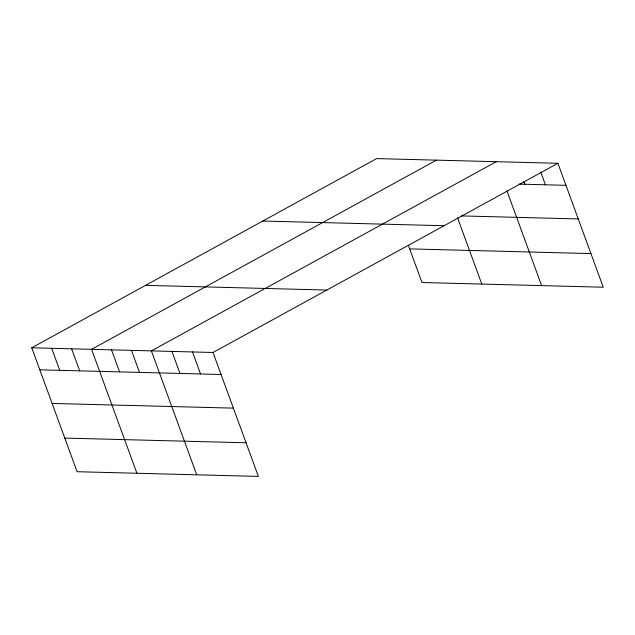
<?xml version="1.0" encoding="UTF-8"?>
<svg xmlns="http://www.w3.org/2000/svg" width="635" height="635" viewBox="0 0 635 635"><rect width="100%" height="100%" fill="white"/><g stroke="black" fill="none" stroke-linecap="round" stroke-linejoin="round"><path stroke-width="0.95" d="M31.75 347.782L213.019 352.488L258.374 476.409L77.097 471.71L31.75 347.782L376.626 158.591L557.903 163.29L603.25 287.218L421.981 282.512L408.337 245.245M436.451 160.139L91.567 349.337L136.922 473.258M496.268 161.695L151.392 350.885L196.739 474.813M213.019 352.488L557.903 163.29M519.001 184.102L565.96 185.325M461.566 215.916L578.271 218.948M262.819 221.028L444.087 225.727M409.67 248.888L590.947 253.587M145.558 285.353L326.834 290.052M39.814 369.816L221.083 374.515M52.118 403.439L233.386 408.138M64.794 438.079L246.062 442.786M540.718 171.942L545.417 184.785M523.867 181.499L524.875 184.253M506.992 190.992L541.615 285.615M457.486 217.622L481.798 284.067M192.476 351.957L200.541 373.983M171.934 351.425L179.991 373.451M131.453 350.369L139.509 372.396M111.506 349.853L119.57 371.88M71.628 348.821L79.692 370.848M51.689 348.305L59.753 370.332"/></g></svg>
